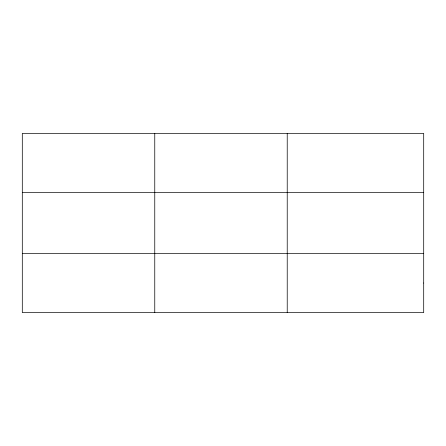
<?xml version="1.0" encoding="UTF-8"?>
<svg xmlns="http://www.w3.org/2000/svg" width="446" height="446" viewBox="0 0 446 446"><rect width="100%" height="100%" fill="white"/><g stroke="black" fill="none" stroke-linecap="round" stroke-linejoin="round"><path stroke-width="0.67" d="M154.762 312.596L154.762 133.404M287.224 312.596L287.224 133.404M22.3 192.538L423.7 192.538M22.3 253.462L423.7 253.462M423.7 283.026L423.7 312.596L22.3 312.596L22.3 133.404L423.7 133.404L423.7 283.026"/></g></svg>
